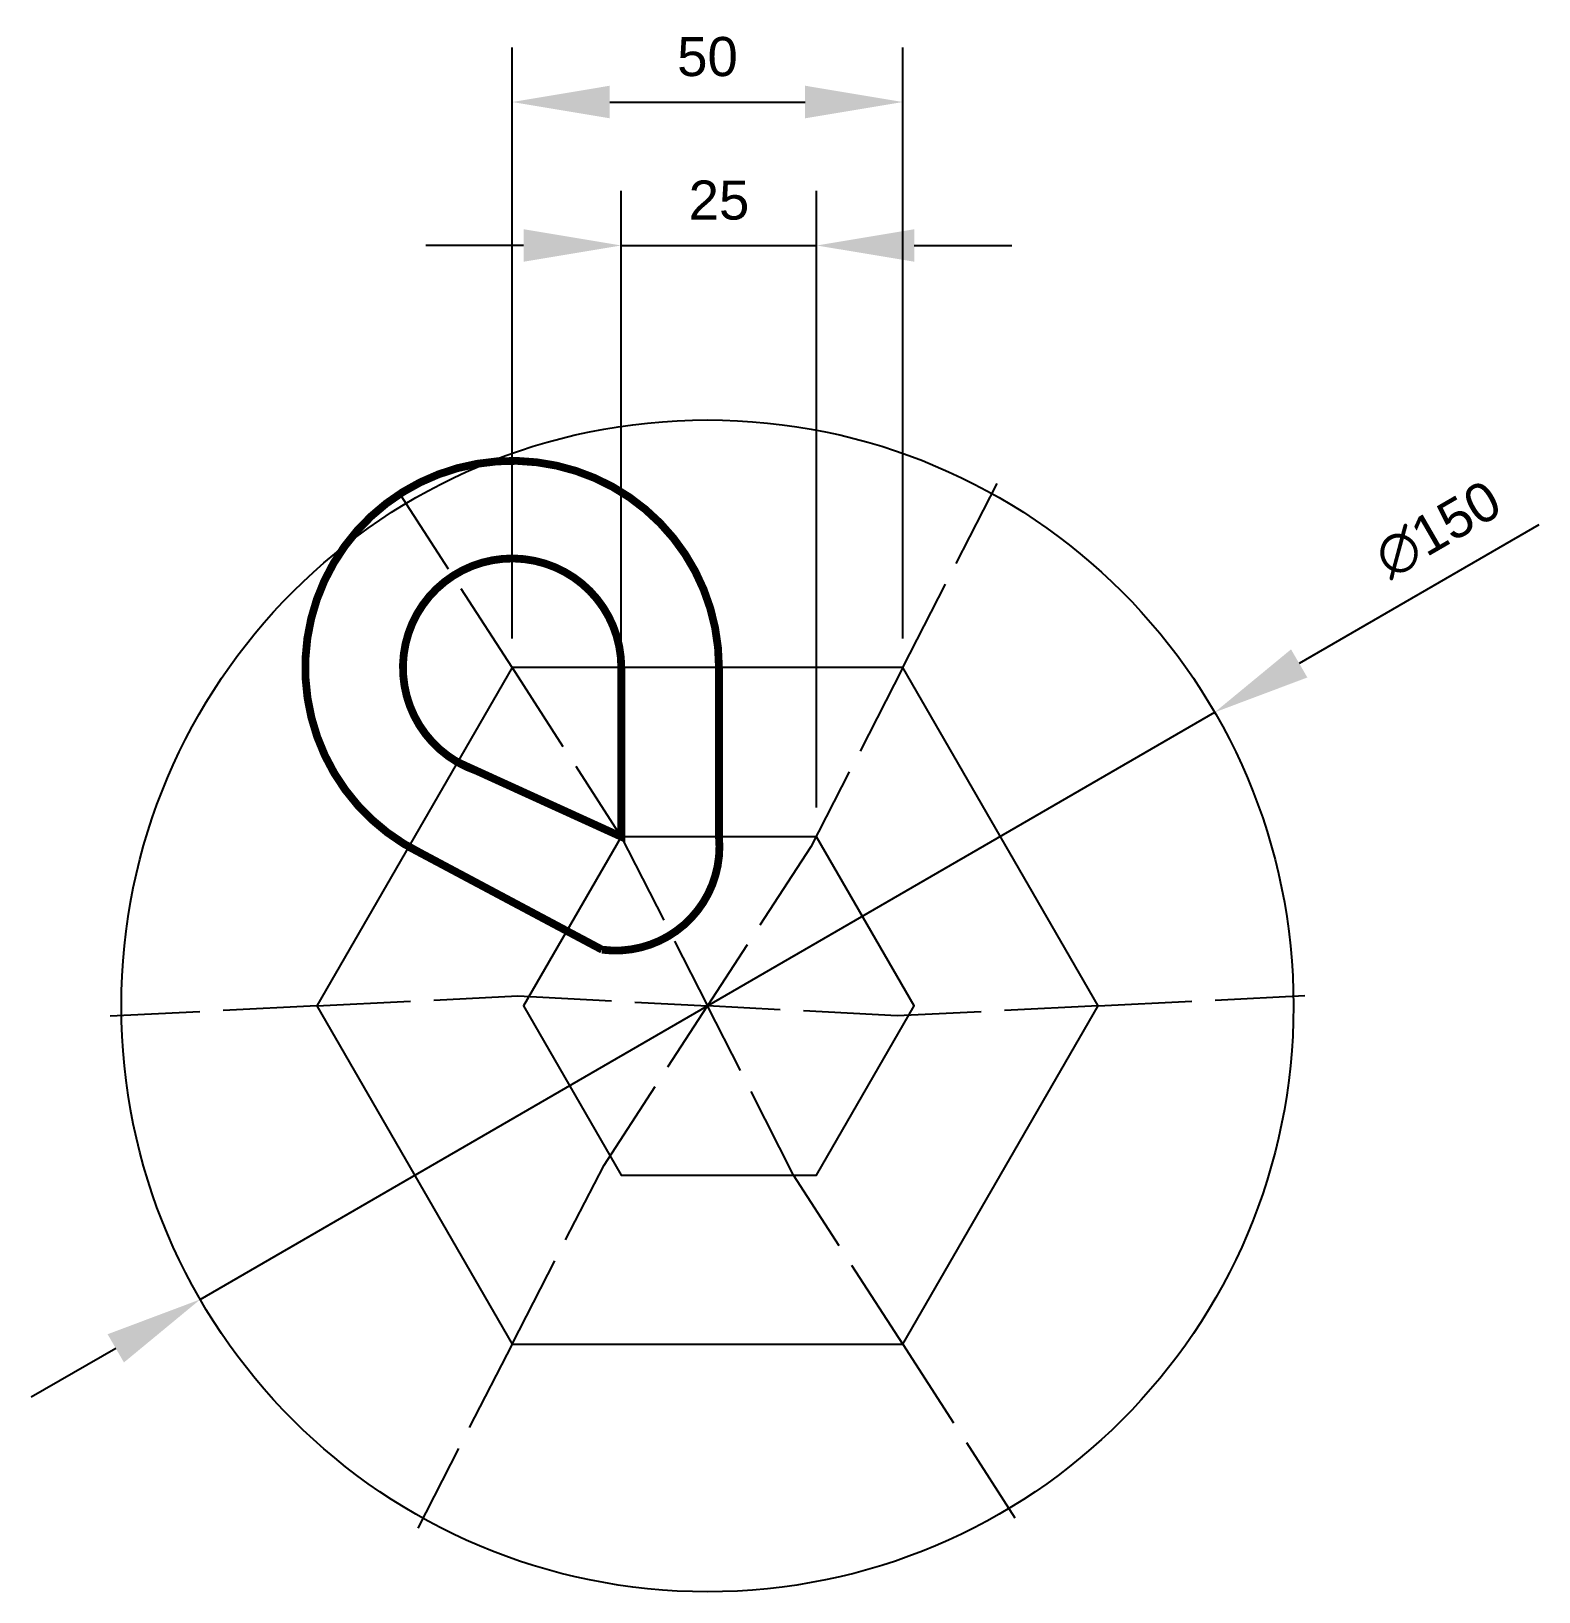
# Model space of a CAD drawing. Header units: millimetres. Extents: x 1261 to 1454, y 1701 to 1901.
import ezdxf

# ---------------------------------------------------------------- set-up
doc = ezdxf.new("R2010")
doc.units = ezdxf.units.MM
doc.linetypes.add('ACAD_ISO02W100', pattern=[15, 12, -3])
doc.layers.add('cotas', color=253, linetype='Continuous')
doc.layers.add('l.discom', color=252, linetype='ACAD_ISO02W100')
doc.styles.get("Standard").update_dxf_attribs({"font": 'ARIAL.TTF'})
doc.dimstyles.new('ISO-25', dxfattribs={"dimtxt": 5, "dimasz": 12.5, "dimexe": 7, "dimexo": 3.75, "dimgap": 3.23, "dimtad": 1, "dimtxsty": 'Standard', "dimcen": 12.5, "dimadec": 0, "dimazin": 0, "dimtfac": 1, "dimtmove": 0, "dimatfit": 3, "dimfxl": 1, "dimarcsym": 0})

# ---------------------------------------------------------------- blocks, each defined once
blk = doc.blocks.new('*D3')
at = {"layer": 'cotas', "color": 0, "lineweight": -2}
for p, q in [((1336.82, 1801.48), (1336.82, 1880.42)), ((1361.82, 1801.48), (1361.82, 1880.42)), ((1324.32, 1873.42), (1311.82, 1873.42)), ((1336.82, 1873.42), (1361.82, 1873.42)), ((1374.32, 1873.42), (1386.82, 1873.42))]:
    blk.add_line(p, q, dxfattribs=at)
at = {"layer": 'cotas', "color": 0}
for points in [[(1324.32, 1875.5), (1324.32, 1871.34), (1336.82, 1873.42)], [(1374.32, 1875.5), (1374.32, 1871.34), (1361.82, 1873.42)]]:
    blk.add_solid(points, dxfattribs=at)
at = {"layer": 'Defpoints', "color": 0}
for p in [(1361.82, 1873.42), (1336.82, 1797.73), (1361.82, 1797.73)]:
    blk.add_point(p, dxfattribs=at)
at = {"layer": 'cotas', "color": 0, "insert": (1349.32, 1879.2), "char_height": 5, "attachment_point": 5}
blk.add_mtext('25', dxfattribs=at)
blk = doc.blocks.new('*D4')
at = {"layer": 'cotas', "color": 0, "lineweight": -2}
for p, q in [((1322.85, 1823.13), (1322.85, 1898.78)), ((1372.85, 1823.13), (1372.85, 1898.78)), ((1335.35, 1891.78), (1360.35, 1891.78))]:
    blk.add_line(p, q, dxfattribs=at)
at = {"layer": 'cotas', "color": 0}
for points in [[(1335.35, 1893.87), (1335.35, 1889.7), (1322.85, 1891.78)], [(1360.35, 1893.87), (1360.35, 1889.7), (1372.85, 1891.78)]]:
    blk.add_solid(points, dxfattribs=at)
at = {"layer": 'Defpoints', "color": 0}
for p in [(1372.85, 1891.78), (1322.85, 1819.38), (1372.85, 1819.38)]:
    blk.add_point(p, dxfattribs=at)
at = {"layer": 'cotas', "color": 0, "insert": (1347.85, 1897.57), "char_height": 5, "attachment_point": 5}
blk.add_mtext('50', dxfattribs=at)
blk = doc.blocks.new('*D5')
at = {"layer": 'cotas', "color": 0, "lineweight": -2}
for p, q in [((1454.24, 1837.67), (1423.57, 1819.92)), ((1282.94, 1738.51), (1412.76, 1813.66)), ((1272.12, 1732.24), (1261.3, 1725.98))]:
    blk.add_line(p, q, dxfattribs=at)
at = {"layer": 'cotas', "color": 0}
for points in [[(1422.53, 1821.72), (1424.62, 1818.12), (1412.76, 1813.66)], [(1271.08, 1734.05), (1273.17, 1730.44), (1282.94, 1738.51)]]:
    blk.add_solid(points, dxfattribs=at)
at = {"layer": 'Defpoints', "color": 0}
for p in [(1412.76, 1813.66), (1282.94, 1738.51)]:
    blk.add_point(p, dxfattribs=at)
at = {"layer": 'cotas', "color": 0, "insert": (1441.35, 1837.05), "char_height": 5, "attachment_point": 5, "rotation": 30.0669}
blk.add_mtext('∅150', dxfattribs=at)

msp = doc.modelspace()

# ---------------------------------------------------------------- linework, layer by layer
for p, q in [((1336.819, 1797.733), (1336.819, 1797.733)), ((1361.083, 1796.458), (1361.083, 1796.458)), ((1323.583, 1777.356), (1323.583, 1777.356)), ((1372.112, 1774.808), (1372.112, 1774.808)), ((1334.612, 1755.706), (1334.612, 1755.706)), ((1358.876, 1754.431), (1358.876, 1754.431))]:
    msp.add_line(p, q)
at = {"const_width": 1}
for points in [[(1309.612, 1796.458), (1334.35, 1783.275, 0.4822751), (1349.319, 1797.733), (1349.319, 1819.383, 1.8020538), (1311.198, 1795.613)], [(1315.862, 1807.284), (1336.819, 1797.733), (1336.819, 1819.383, 1.9415937), (1318.298, 1806.173)]]:
    msp.add_lwpolyline(points, format="xyb", dxfattribs=at)
at = {"layer": 'cotas'}
for points in [[(1322.847, 1819.383), (1297.847, 1776.082), (1322.847, 1732.781), (1372.847, 1732.781), (1397.847, 1776.082), (1372.847, 1819.383)], [(1336.819, 1797.733), (1324.319, 1776.082), (1336.819, 1754.431), (1361.819, 1754.431), (1374.319, 1776.082), (1361.819, 1797.733)]]:
    msp.add_lwpolyline(points, close=True, dxfattribs=at)
msp.add_circle((1347.847, 1776.082), 75, dxfattribs=at)
at = {"layer": 'l.discom'}
for p, q in [((1372.847, 1819.383), (1384.933, 1842.935)), ((1322.847, 1819.383), (1308.494, 1841.626)), ((1322.847, 1819.383), (1336.819, 1797.733)), ((1372.847, 1819.383), (1361.083, 1796.458)), ((1336.819, 1797.733), (1347.847, 1776.082)), ((1361.083, 1796.458), (1347.847, 1776.082)), ((1297.847, 1776.082), (1271.408, 1774.773)), ((1297.847, 1776.082), (1323.583, 1777.356)), ((1323.583, 1777.356), (1347.847, 1776.082)), ((1334.612, 1755.706), (1347.847, 1776.082)), ((1358.876, 1754.431), (1347.847, 1776.082)), ((1372.112, 1774.808), (1347.847, 1776.082)), ((1397.847, 1776.082), (1372.112, 1774.808)), ((1397.847, 1776.082), (1424.286, 1777.391)), ((1322.847, 1732.781), (1334.612, 1755.706)), ((1372.847, 1732.781), (1358.876, 1754.431)), ((1322.847, 1732.781), (1310.762, 1709.229)), ((1372.847, 1732.781), (1387.201, 1710.538))]:
    msp.add_line(p, q, dxfattribs=at)

# ---------------------------------------------------------------- dimensions: what is measured, and where the dimension line sits
at = {"layer": 'cotas'}
for base, p1, p2, picture, middle in [((1372.847, 1891.784), (1322.847, 1819.383), (1372.847, 1819.383), '*D4', (1347.847, 1897.566)), ((1361.819, 1873.421), (1336.819, 1797.733), (1361.819, 1797.733), '*D3', (1349.319, 1879.204))]:
    dim = msp.add_linear_dim(base=base, p1=p1, p2=p2, dimstyle='ISO-25', dxfattribs=at)
    dim.commit()
    dim.dimension.update_dxf_attribs({"geometry": picture, "text_midpoint": middle})
dim = msp.add_diameter_dim_2p(p1=(1282.939, 1738.506), p2=(1412.755, 1813.658), dimstyle='ISO-25', dxfattribs=at)
dim.commit()
dim.dimension.update_dxf_attribs({"geometry": '*D5', "text_midpoint": (1444.314, 1831.927)})

doc.saveas('drawing.dxf')
